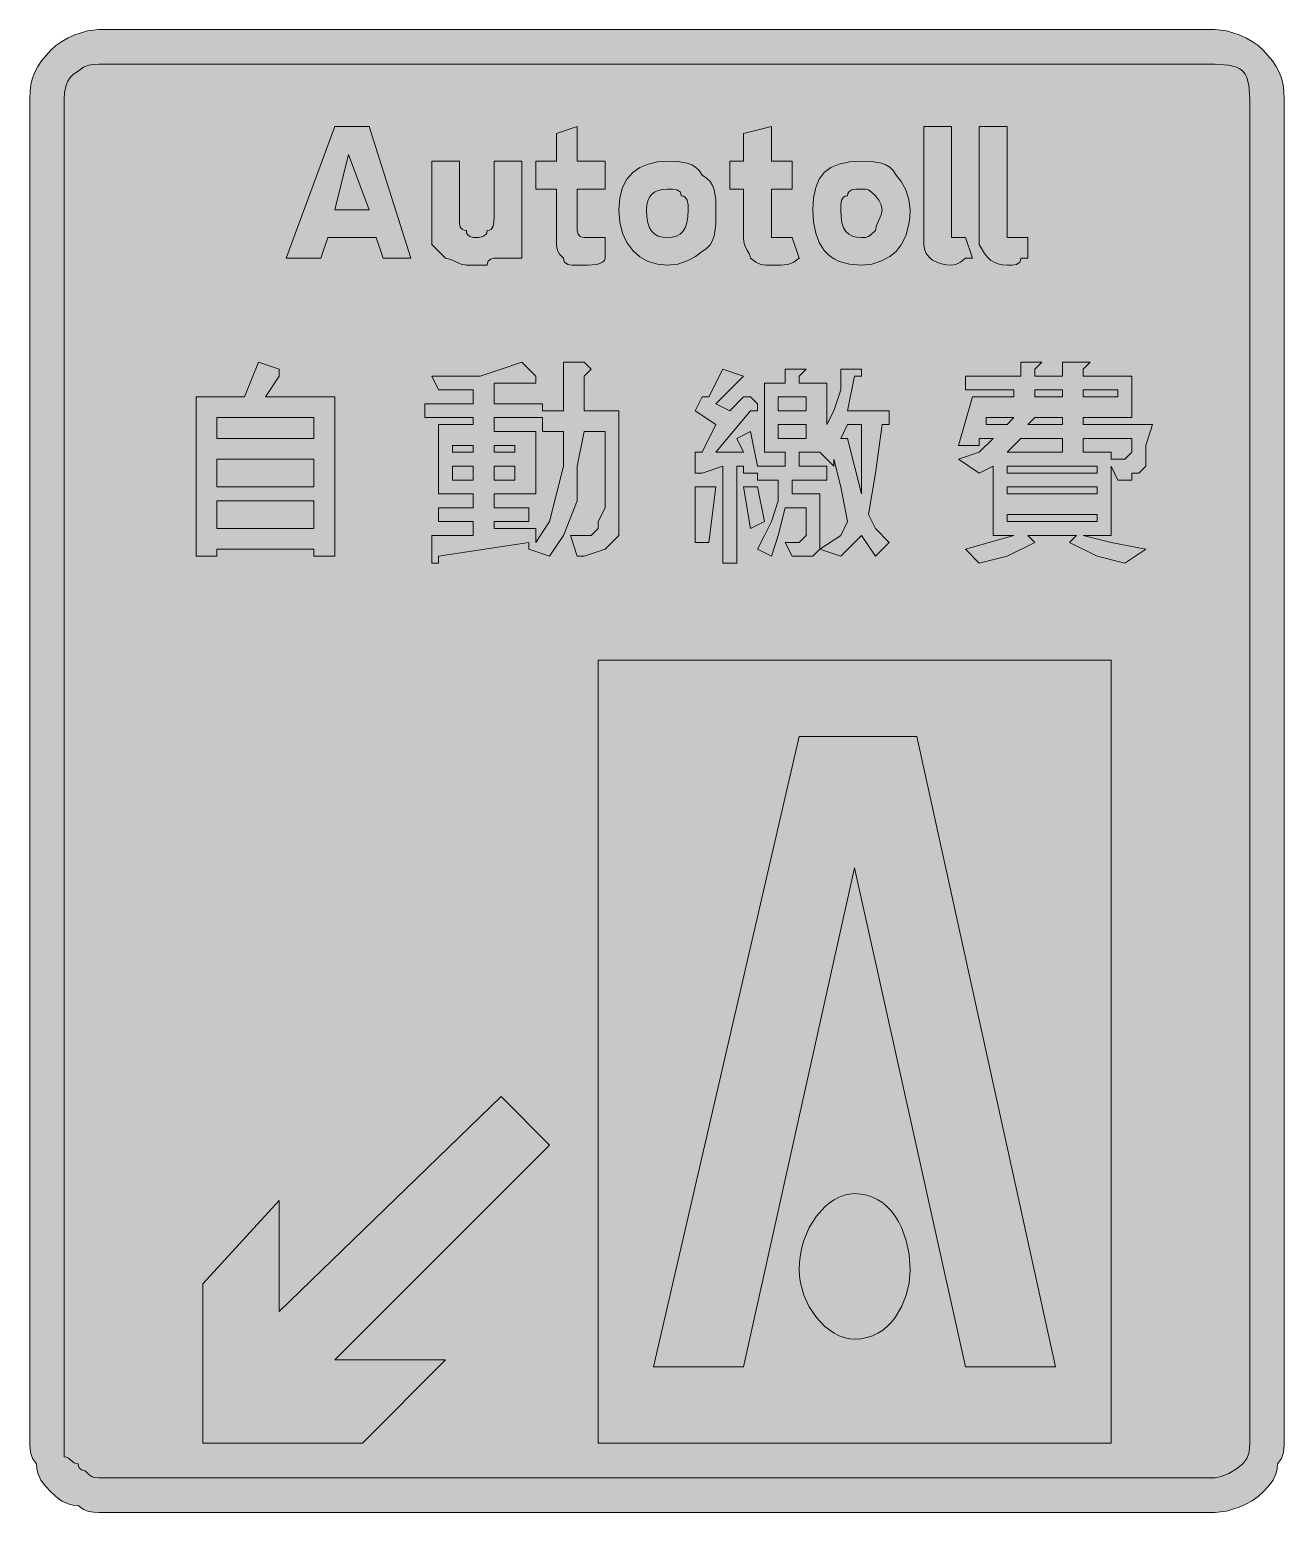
# Model space of a CAD drawing. Header units: metres. Extents: x 175 to 392, y 8 to 264.
import ezdxf

# ---------------------------------------------------------------- set-up
doc = ezdxf.new("R2010")
doc.units = ezdxf.units.M
for name, color, linetype, true_color in [('FILL_BLACK_000000', 7, 'Continuous', 0x000000), ('FILL_ORANGE_D27000', 7, 'Continuous', 0xd27000), ('FILL_WHITE_FFFFFF', 7, 'Continuous', 0xffffff), ('FILL_YELLOW_FFFF00', 7, 'Continuous', 0xffff00)]:
    doc.layers.add(name, color=color, linetype=linetype, true_color=true_color)

msp = doc.modelspace()

# ---------------------------------------------------------------- hatches: boundary and pattern name
at = {"layer": 'FILL_BLACK_000000', "true_color": 0x000000}
h = msp.add_hatch(color=7, dxfattribs=at)
h.dxf.hatch_style = 1
h.paths.add_polyline_path([(380.96, 264.42), (382, 264.25), (384.21, 263.58), (385.33, 263.07), (386.42, 262.45), (387.46, 261.72), (388.41, 260.88), (389.98, 259.06), (390.6, 258.12), (391.11, 257.13), (391.5, 256.09), (391.78, 254.97), (391.95, 253.78), (392.01, 252.48), (392.01, 20.88), (391.99, 19.29), (391.86, 18.03), (391.5, 17), (390.81, 16.08), (390.76, 15.23), (390.6, 14.49), (390.06, 13.23), (389.29, 12.2), (388.41, 11.28), (387.46, 10.44), (386.42, 9.7), (385.33, 9.09), (384.21, 8.58), (382, 7.9), (380.96, 7.74), (380.01, 7.68), (186.81, 7.68), (185.91, 7.7), (185.01, 7.83), (184.11, 8.19), (183.21, 8.88), (182.36, 8.93), (181.62, 9.09), (180.36, 9.63), (179.33, 10.4), (178.41, 11.28), (177.53, 12.2), (176.76, 13.23), (176.22, 14.49), (176.06, 15.23), (176.01, 16.08), (175.32, 17), (174.96, 18.03), (174.83, 19.29), (174.81, 20.88), (174.81, 252.48), (174.87, 253.78), (175.03, 254.97), (175.32, 256.09), (175.71, 257.13), (176.22, 258.12), (176.83, 259.06), (178.41, 260.88), (179.36, 261.72), (180.4, 262.45), (181.49, 263.07), (182.61, 263.58), (184.82, 264.25), (185.86, 264.42), (186.81, 264.48), (380.01, 264.48), (380.96, 264.42)])
h = msp.add_hatch(color=7, dxfattribs=at)
h.dxf.hatch_style = 1
h.paths.add_polyline_path([(234.81, 228.48), (230.01, 228.48), (226.41, 228.48), (225.21, 224.88), (219.21, 224.88), (227.61, 247.68), (230.01, 247.68), (233.61, 247.68), (240.81, 224.88), (236.01, 224.88), (234.81, 228.48)])
h.paths.add_polyline_path([(227.61, 233.28), (230.01, 233.28), (233.61, 233.28), (230.01, 242.88), (227.61, 233.28)], flags=16)
h = msp.add_hatch(color=7, dxfattribs=at)
h.dxf.hatch_style = 1
h.paths.add_polyline_path([(274.41, 241.68), (274.41, 236.88), (269.61, 236.88), (269.61, 229.68), (269.76, 229.08), (270.12, 228.67), (270.41, 228.53), (270.81, 228.48), (272.01, 228.48), (273.21, 228.48), (274.41, 228.48), (274.41, 224.88), (274.3, 224.48), (274, 224.19), (273.52, 223.97), (272.91, 223.83), (271.37, 223.7), (269.61, 223.68), (268.73, 223.7), (267.96, 223.83), (267.42, 224.19), (267.26, 224.48), (267.21, 224.88), (266.52, 225.61), (266.16, 226.23), (266.03, 227.07), (266.01, 228.48), (266.01, 236.88), (262.41, 236.88), (262.41, 241.68), (266.01, 241.68), (266.01, 246.48), (269.61, 247.68), (269.61, 241.68), (274.41, 241.68)])
h = msp.add_hatch(color=7, dxfattribs=at)
h.dxf.hatch_style = 1
h.paths.add_polyline_path([(306.81, 241.68), (306.81, 236.88), (303.21, 236.88), (303.21, 229.68), (303.21, 228.48), (304.41, 228.48), (305.61, 228.48), (306.81, 228.48), (308.01, 224.88), (307.09, 224.19), (306.06, 223.83), (304.8, 223.7), (303.21, 223.68), (302.31, 223.7), (301.41, 223.83), (300.51, 224.19), (299.61, 224.88), (299.42, 225.61), (299.01, 226.23), (298.6, 227.07), (298.46, 227.69), (298.41, 228.48), (298.41, 236.88), (296.01, 236.88), (296.01, 241.68), (298.41, 241.68), (298.41, 246.48), (303.21, 247.68), (303.21, 241.68), (306.81, 241.68)])
h = msp.add_hatch(color=7, dxfattribs=at)
h.dxf.hatch_style = 1
h.paths.add_polyline_path([(334.41, 229.68), (334.41, 228.48), (336.81, 228.48), (338.01, 224.88), (336.81, 224.88), (335.93, 224.19), (335.16, 223.83), (334.41, 223.68), (333.51, 223.74), (332.65, 223.9), (331.84, 224.19), (331.11, 224.58), (330.5, 225.09), (330.02, 225.7), (329.72, 226.44), (329.61, 227.28), (329.61, 228.48), (329.61, 247.68), (334.41, 247.68), (334.41, 229.68)])
h = msp.add_hatch(color=7, dxfattribs=at)
h.dxf.hatch_style = 1
h.paths.add_polyline_path([(344.01, 229.68), (344.01, 228.48), (347.61, 228.48), (347.61, 224.88), (346.41, 224.88), (346.36, 224.48), (346.2, 224.19), (345.66, 223.83), (344.89, 223.7), (344.01, 223.68), (343.16, 223.74), (342.42, 223.9), (341.75, 224.19), (341.16, 224.58), (340.62, 225.09), (340.13, 225.7), (339.21, 227.28), (339.21, 228.48), (339.21, 247.68), (344.01, 247.68), (344.01, 229.68)])
h = msp.add_hatch(color=7, dxfattribs=at)
h.dxf.hatch_style = 1
h.paths.add_polyline_path([(260.01, 241.68), (260.01, 224.88), (255.21, 224.88), (254.61, 224.73), (254.2, 224.37), (254.06, 224.08), (254.01, 223.68), (250.41, 223.68), (249.51, 223.87), (248.61, 224.28), (247.71, 224.69), (246.81, 224.88), (244.41, 227.28), (244.41, 229.68), (244.41, 241.68), (249.21, 241.68), (249.21, 230.88), (249.36, 230.28), (249.72, 229.87), (250.01, 229.73), (250.41, 229.68), (250.46, 229.28), (250.6, 228.99), (251.01, 228.63), (251.61, 228.48), (252.49, 228.5), (253.26, 228.63), (253.8, 228.99), (253.96, 229.28), (254.01, 229.68), (254.41, 229.73), (254.7, 229.89), (255.06, 230.43), (255.19, 231.2), (255.21, 232.08), (255.21, 241.68), (260.01, 241.68)])
h = msp.add_hatch(color=7, dxfattribs=at)
h.dxf.hatch_style = 1
h.paths.add_polyline_path([(293.31, 228.78), (293.02, 227.94), (292.6, 227.2), (292, 226.59), (291.21, 226.08), (290.1, 225.2), (288.66, 224.43), (286.99, 223.89), (285.21, 223.68), (283.47, 223.85), (281.87, 224.34), (280.44, 225.14), (279.21, 226.23), (278.2, 227.61), (277.45, 229.25), (276.97, 231.14), (276.81, 233.28), (276.97, 235.36), (277.45, 237.12), (278.2, 238.57), (279.21, 239.73), (280.44, 240.6), (281.87, 241.21), (283.47, 241.57), (285.21, 241.68), (286.99, 241.64), (288.66, 241.38), (289.42, 241.09), (290.1, 240.67), (290.71, 240.07), (291.21, 239.28), (292, 238.78), (292.6, 238.17), (293.02, 237.49), (293.31, 236.73), (293.57, 235.06), (293.61, 233.28), (293.57, 230.8), (293.31, 228.78)])
h.paths.add_polyline_path([(288.66, 234.93), (288.3, 235.47), (288.01, 235.63), (287.61, 235.68), (287.56, 236.08), (287.4, 236.37), (286.86, 236.73), (286.09, 236.86), (285.21, 236.88), (284.37, 236.82), (283.63, 236.65), (283.02, 236.37), (282.51, 235.98), (282.12, 235.47), (281.83, 234.85), (281.67, 234.12), (281.61, 233.28), (281.67, 232.04), (281.83, 231.01), (282.12, 230.18), (282.51, 229.53), (283.02, 229.05), (283.63, 228.72), (284.37, 228.54), (285.21, 228.48), (286.05, 228.54), (286.78, 228.72), (287.4, 229.05), (287.91, 229.53), (288.3, 230.18), (288.58, 231.01), (288.75, 232.04), (288.81, 233.28), (288.79, 234.16), (288.66, 234.93)], flags=16)
h = msp.add_hatch(color=7, dxfattribs=at)
h.dxf.hatch_style = 1
h.paths.add_polyline_path([(327, 230.8), (326.46, 228.78), (325.69, 227.2), (324.81, 226.08), (323.7, 225.2), (322.26, 224.43), (320.59, 223.89), (318.81, 223.68), (316.73, 223.85), (314.97, 224.34), (314.2, 224.7), (313.52, 225.14), (312.9, 225.65), (312.36, 226.23), (311.49, 227.61), (310.88, 229.25), (310.52, 231.14), (310.41, 233.28), (310.52, 235.36), (310.88, 237.12), (311.49, 238.57), (312.36, 239.73), (313.52, 240.6), (314.97, 241.21), (316.73, 241.57), (318.81, 241.68), (320.59, 241.64), (322.26, 241.38), (323.02, 241.09), (323.7, 240.67), (324.31, 240.07), (324.81, 239.28), (325.69, 238.17), (326.46, 236.73), (327, 235.06), (327.21, 233.28), (327.16, 231.99), (327, 230.8)])
h.paths.add_polyline_path([(321.81, 234.93), (321.21, 235.68), (320.5, 236.37), (320.01, 236.73), (319.52, 236.86), (318.81, 236.88), (317.93, 236.86), (317.16, 236.73), (316.62, 236.37), (316.46, 236.08), (316.41, 235.68), (316.01, 235.63), (315.72, 235.47), (315.36, 234.93), (315.23, 234.16), (315.21, 233.28), (315.27, 232.04), (315.43, 231.01), (315.72, 230.18), (316.11, 229.53), (316.62, 229.05), (317.23, 228.72), (317.97, 228.54), (318.81, 228.48), (319.52, 228.5), (320.01, 228.63), (320.5, 228.99), (321.21, 229.68), (321.4, 230.58), (321.81, 231.48), (322.22, 232.38), (322.41, 233.28), (322.22, 234.16), (321.81, 234.93)], flags=16)
h = msp.add_hatch(color=7, dxfattribs=at)
h.dxf.hatch_style = 1
h.paths.add_polyline_path([(218.01, 205.68), (218.01, 204.48), (215.61, 200.88), (227.61, 200.88), (227.61, 173.28), (224.01, 173.28), (224.01, 174.48), (207.21, 174.48), (207.21, 173.28), (203.61, 173.28), (203.61, 200.88), (212.01, 200.88), (214.41, 206.88), (218.01, 205.68)])
h.paths.add_polyline_path([(207.21, 178.08), (224.01, 178.08), (224.01, 182.88), (207.21, 182.88), (207.21, 178.08)], flags=16)
h.paths.add_polyline_path([(207.21, 197.28), (207.21, 193.68), (224.01, 193.68), (224.01, 197.28), (207.21, 197.28)], flags=16)
h.paths.add_polyline_path([(224.01, 190.08), (207.21, 190.08), (207.21, 185.28), (224.01, 185.28), (224.01, 190.08)], flags=16)
h = msp.add_hatch(color=7, dxfattribs=at)
h.dxf.hatch_style = 1
h.paths.add_polyline_path([(270.81, 198.48), (276.81, 198.48), (276.81, 194.88), (276.81, 180.48), (276.81, 178.08), (276.81, 176.88), (274.41, 174.48), (270.81, 173.28), (269.61, 173.28), (268.41, 176.88), (269.61, 176.88), (272.01, 176.88), (273.21, 178.08), (273.21, 179.28), (274.41, 181.68), (274.41, 194.88), (270.81, 194.88), (269.61, 188.88), (269.61, 182.88), (267.21, 176.88), (264.81, 173.28), (261.21, 174.48), (261.21, 175.68), (245.61, 173.28), (245.61, 172.08), (244.41, 172.08), (244.41, 173.28), (244.41, 174.48), (244.41, 176.88), (251.61, 176.88), (251.61, 179.28), (245.61, 179.28), (245.61, 181.68), (251.61, 181.68), (251.61, 184.08), (245.61, 184.08), (245.61, 196.08), (251.61, 196.08), (251.61, 197.28), (243.21, 197.28), (243.21, 199.68), (251.61, 199.68), (251.61, 202.08), (245.61, 202.08), (244.41, 204.48), (249.21, 204.48), (252.81, 204.48), (256.41, 205.68), (260.01, 206.88), (262.41, 204.48), (262.41, 203.28), (261.21, 203.28), (258.81, 203.28), (255.21, 203.28), (255.21, 199.68), (263.61, 199.68), (263.61, 198.48), (267.21, 198.48), (267.21, 206.88), (270.81, 206.88), (272.01, 205.68), (270.81, 204.48), (270.81, 198.48)])
h.paths.add_polyline_path([(255.21, 181.68), (261.21, 181.68), (261.21, 179.28), (255.21, 179.28), (255.21, 178.08), (262.41, 178.08), (262.41, 175.68), (264.81, 179.28), (266.01, 184.08), (267.21, 188.88), (267.21, 194.88), (263.61, 194.88), (263.61, 197.28), (255.21, 197.28), (255.21, 194.88), (262.41, 194.88), (262.41, 184.08), (255.21, 184.08), (255.21, 181.68)], flags=16)
h.paths.add_polyline_path([(258.81, 186.48), (258.81, 188.88), (255.21, 188.88), (255.21, 186.48), (258.81, 186.48)], flags=16)
h.paths.add_polyline_path([(255.21, 191.28), (258.81, 191.28), (258.81, 192.48), (255.21, 192.48), (255.21, 191.28)], flags=16)
h.paths.add_polyline_path([(248.01, 188.88), (248.01, 186.48), (251.61, 186.48), (251.61, 188.88), (248.01, 188.88)], flags=16)
h.paths.add_polyline_path([(251.61, 192.48), (248.01, 192.48), (248.01, 191.28), (251.61, 191.28), (251.61, 192.48)], flags=16)
h = msp.add_hatch(color=7, dxfattribs=at)
h.dxf.hatch_style = 1
h.paths.add_polyline_path([(306.81, 175.68), (308.01, 175.68), (309.21, 176.88), (309.21, 178.08), (309.21, 179.28), (309.21, 181.68), (305.61, 181.68), (304.41, 176.88), (303.21, 173.28), (300.81, 174.48), (302.01, 176.88), (303.21, 179.28), (304.41, 182.88), (304.41, 186.48), (300.81, 186.48), (300.81, 187.68), (298.41, 187.68), (298.41, 188.88), (297.21, 188.88), (297.21, 172.08), (294.81, 172.08), (294.81, 188.88), (291.21, 187.68), (290.01, 187.68), (290.01, 188.88), (290.01, 191.28), (291.21, 191.28), (293.61, 196.08), (290.01, 198.48), (291.21, 200.88), (292.41, 200.88), (294.81, 205.68), (298.41, 204.48), (293.61, 199.68), (296.01, 198.48), (298.41, 200.88), (299.61, 200.88), (300.81, 199.68), (300.81, 198.48), (299.61, 198.48), (293.61, 191.28), (298.41, 191.28), (297.21, 193.68), (299.61, 194.88), (300.81, 188.88), (305.61, 188.88), (305.61, 191.28), (302.01, 191.28), (302.01, 203.28), (305.61, 203.28), (305.61, 205.68), (308.01, 205.68), (309.21, 205.68), (308.01, 204.48), (308.01, 203.28), (312.81, 203.28), (312.81, 196.08), (314.01, 198.48), (315.21, 202.08), (315.21, 205.68), (317.61, 205.68), (318.81, 205.68), (318.81, 204.48), (317.61, 204.48), (316.41, 198.48), (323.61, 198.48), (323.61, 196.08), (322.41, 196.08), (321.21, 187.68), (320.01, 180.48), (321.21, 178.08), (323.61, 175.68), (321.21, 173.28), (318.81, 176.88), (315.21, 173.28), (311.61, 174.48), (310.41, 173.28), (308.01, 173.28), (306.81, 173.28), (305.61, 175.68), (306.81, 175.68)])
h.paths.add_polyline_path([(315.21, 176.88), (316.41, 179.28), (315.21, 185.28), (314.01, 190.08), (314.01, 188.88), (311.61, 191.28), (308.01, 191.28), (308.01, 188.88), (312.81, 188.88), (312.81, 186.48), (306.81, 186.48), (306.81, 184.08), (311.61, 184.08), (311.61, 179.28), (311.61, 176.88), (311.61, 174.48), (315.21, 176.88)], flags=16)
h.paths.add_polyline_path([(304.41, 198.48), (309.21, 198.48), (309.21, 200.88), (304.41, 200.88), (304.41, 198.48)], flags=16)
h.paths.add_polyline_path([(304.41, 196.08), (304.41, 193.68), (309.21, 193.68), (309.21, 196.08), (304.41, 196.08)], flags=16)
h.paths.add_polyline_path([(316.41, 193.68), (317.61, 188.88), (318.81, 184.08), (318.81, 190.08), (318.81, 196.08), (316.41, 196.08), (315.21, 193.68), (316.41, 193.68)], flags=16)
h = msp.add_hatch(color=7, dxfattribs=at)
h.dxf.hatch_style = 1
h.paths.add_polyline_path([(358.41, 206.88), (357.21, 205.68), (357.21, 204.48), (365.61, 204.48), (365.61, 197.28), (357.21, 197.28), (357.21, 196.08), (369.21, 196.08), (368.01, 192.48), (368.01, 188.88), (366.81, 187.68), (365.61, 187.68), (365.61, 186.48), (363.21, 186.48), (362.01, 188.88), (362.01, 176.88), (357.21, 176.88), (362.01, 175.68), (368.01, 174.48), (364.41, 172.08), (359.61, 173.28), (354.81, 175.68), (356.01, 176.88), (347.61, 176.88), (348.81, 175.68), (344.01, 173.28), (339.21, 172.08), (336.81, 174.48), (345.21, 176.88), (341.61, 176.88), (341.61, 188.88), (339.21, 187.68), (335.61, 190.08), (339.21, 191.28), (341.61, 193.68), (339.21, 193.68), (339.21, 192.48), (335.61, 192.48), (338.01, 200.88), (345.21, 200.88), (345.21, 202.08), (336.81, 202.08), (336.81, 204.48), (346.41, 204.48), (346.41, 206.88), (348.81, 206.88), (350.01, 206.88), (348.81, 205.68), (348.81, 204.48), (353.61, 204.48), (353.61, 206.88), (357.21, 206.88), (358.41, 206.88)])
h.paths.add_polyline_path([(340.41, 197.28), (340.41, 196.08), (344.01, 196.08), (345.21, 197.28), (340.41, 197.28)], flags=16)
h.paths.add_polyline_path([(353.61, 200.88), (353.61, 202.08), (348.81, 202.08), (348.81, 200.88), (353.61, 200.88)], flags=16)
h.paths.add_polyline_path([(353.61, 196.08), (353.61, 197.28), (348.81, 197.28), (347.61, 196.08), (353.61, 196.08)], flags=16)
h.paths.add_polyline_path([(357.21, 202.08), (357.21, 200.88), (363.21, 200.88), (363.21, 202.08), (357.21, 202.08)], flags=16)
h.paths.add_polyline_path([(359.61, 188.88), (344.01, 188.88), (344.01, 187.68), (359.61, 187.68), (359.61, 188.88)], flags=16)
h.paths.add_polyline_path([(353.61, 193.68), (346.41, 193.68), (344.01, 191.28), (353.61, 191.28), (353.61, 193.68)], flags=16)
h.paths.add_polyline_path([(364.41, 190.08), (365.61, 191.28), (365.61, 193.68), (357.21, 193.68), (357.21, 191.28), (362.01, 191.28), (362.01, 190.08), (363.21, 190.08), (364.41, 190.08)], flags=16)
h.paths.add_polyline_path([(344.01, 185.28), (344.01, 184.08), (359.61, 184.08), (359.61, 185.28), (344.01, 185.28)], flags=16)
h.paths.add_polyline_path([(359.61, 180.48), (344.01, 180.48), (344.01, 179.28), (359.61, 179.28), (359.61, 180.48)], flags=16)
h = msp.add_hatch(color=7, dxfattribs=at)
h.dxf.hatch_style = 1
h.paths.add_polyline_path([(292.41, 175.68), (290.01, 175.68), (290.01, 185.28), (293.61, 185.28), (292.41, 175.68)])
h = msp.add_hatch(color=7, dxfattribs=at)
h.dxf.hatch_style = 1
h.paths.add_polyline_path([(302.01, 179.28), (299.61, 178.08), (298.41, 185.28), (300.81, 185.28), (302.01, 179.28)])
h = msp.add_hatch(color=7, dxfattribs=at)
h.dxf.hatch_style = 1
h.paths.add_polyline_path([(264.81, 71.28), (227.61, 34.08), (246.81, 34.08), (232.41, 19.68), (204.81, 19.68), (204.81, 47.28), (218.01, 61.68), (218.01, 42.48), (256.41, 79.68), (264.81, 71.28)])
at = {"layer": 'FILL_ORANGE_D27000', "true_color": 0xd27000}
h = msp.add_hatch(color=7, dxfattribs=at)
h.dxf.hatch_style = 1
h.paths.add_polyline_path([(362.01, 19.68), (273.21, 19.68), (273.21, 155.28), (362.01, 155.28), (362.01, 19.68)])
at = {"layer": 'FILL_WHITE_FFFFFF', "true_color": 0xffffff}
h = msp.add_hatch(color=7, dxfattribs=at)
h.dxf.hatch_style = 1
h.paths.add_polyline_path([(336.81, 32.88), (317.61, 119.28), (298.41, 32.88), (282.81, 32.88), (308.01, 142.08), (328.41, 142.08), (352.41, 32.88), (336.81, 32.88)])
h = msp.add_hatch(color=7, dxfattribs=at)
h.dxf.hatch_style = 1
h.paths.add_polyline_path([(316.71, 37.75), (315.82, 37.95), (314.94, 38.27), (314.08, 38.71), (312.46, 39.89), (311.01, 41.43), (309.78, 43.25), (308.83, 45.27), (308.23, 47.44), (308.07, 48.56), (308.01, 49.68), (308.07, 51.01), (308.23, 52.31), (308.48, 53.57), (308.83, 54.78), (309.78, 57.02), (311.01, 58.98), (312.46, 60.6), (313.26, 61.27), (314.08, 61.83), (314.94, 62.28), (315.82, 62.61), (316.71, 62.81), (317.61, 62.88), (318.71, 62.81), (319.75, 62.61), (320.72, 62.28), (321.64, 61.83), (322.5, 61.27), (323.28, 60.6), (324.01, 59.84), (324.66, 58.98), (325.24, 58.04), (325.75, 57.02), (326.55, 54.78), (327.04, 52.31), (327.21, 49.68), (327.04, 47.44), (326.55, 45.27), (325.75, 43.25), (324.66, 41.43), (324.01, 40.62), (323.28, 39.89), (322.5, 39.25), (321.64, 38.71), (320.72, 38.27), (319.75, 37.95), (318.71, 37.75), (317.61, 37.68), (316.71, 37.75)])
at = {"layer": 'FILL_YELLOW_FFFF00', "true_color": 0xffff00}
h = msp.add_hatch(color=7, dxfattribs=at)
h.dxf.hatch_style = 1
h.paths.add_polyline_path([(382.41, 258.33), (383.72, 257.97), (384.31, 257.68), (384.81, 257.28), (385.21, 256.78), (385.5, 256.19), (385.86, 254.88), (386.01, 252.48), (386.01, 19.68), (385.99, 18.78), (385.86, 17.88), (385.5, 16.98), (384.81, 16.08), (383.72, 15.2), (382.41, 14.43), (381.1, 13.89), (380.01, 13.68), (186.81, 13.68), (186.1, 13.7), (185.61, 13.83), (185.12, 14.19), (184.41, 14.88), (183.81, 15.03), (183.4, 15.39), (183.26, 15.68), (183.21, 16.08), (182.81, 16.13), (182.5, 16.27), (182.01, 16.68), (181.52, 17.09), (181.21, 17.23), (180.81, 17.28), (180.81, 19.68), (180.81, 252.48), (180.85, 253.57), (181.11, 254.88), (181.4, 255.55), (181.82, 256.19), (182.42, 256.78), (183.21, 257.28), (184.11, 257.97), (185.01, 258.33), (185.91, 258.46), (186.81, 258.48), (380.01, 258.48), (382.41, 258.33)])

# ---------------------------------------------------------------- linework, layer by layer
at = {"layer": 'FILL_BLACK_000000', "lineweight": 0, "true_color": 0x000000}
for points in [[(380.96, 264.42), (382, 264.25), (384.21, 263.58), (385.33, 263.07), (386.42, 262.45), (387.46, 261.72), (388.41, 260.88), (389.98, 259.06), (390.6, 258.12), (391.11, 257.13), (391.5, 256.09), (391.78, 254.97), (391.95, 253.78), (392.01, 252.48), (392.01, 20.88), (391.99, 19.29), (391.86, 18.03), (391.5, 17), (390.81, 16.08), (390.76, 15.23), (390.6, 14.49), (390.06, 13.23), (389.29, 12.2), (388.41, 11.28), (387.46, 10.44), (386.42, 9.7), (385.33, 9.09), (384.21, 8.58), (382, 7.9), (380.96, 7.74), (380.01, 7.68), (186.81, 7.68), (185.91, 7.7), (185.01, 7.83), (184.11, 8.19), (183.21, 8.88), (182.36, 8.93), (181.62, 9.09), (180.36, 9.63), (179.33, 10.4), (178.41, 11.28), (177.53, 12.2), (176.76, 13.23), (176.22, 14.49), (176.06, 15.23), (176.01, 16.08), (175.32, 17), (174.96, 18.03), (174.83, 19.29), (174.81, 20.88), (174.81, 252.48), (174.87, 253.78), (175.03, 254.97), (175.32, 256.09), (175.71, 257.13), (176.22, 258.12), (176.83, 259.06), (178.41, 260.88), (179.36, 261.72), (180.4, 262.45), (181.49, 263.07), (182.61, 263.58), (184.82, 264.25), (185.86, 264.42), (186.81, 264.48), (380.01, 264.48)], [(234.81, 228.48), (230.01, 228.48), (226.41, 228.48), (225.21, 224.88), (219.21, 224.88), (227.61, 247.68), (230.01, 247.68), (233.61, 247.68), (240.81, 224.88), (236.01, 224.88)], [(274.41, 241.68), (274.41, 236.88), (269.61, 236.88), (269.61, 229.68), (269.76, 229.08), (270.12, 228.67), (270.41, 228.53), (270.81, 228.48), (272.01, 228.48), (273.21, 228.48), (274.41, 228.48), (274.41, 224.88), (274.3, 224.48), (274, 224.19), (273.52, 223.97), (272.91, 223.83), (271.37, 223.7), (269.61, 223.68), (268.73, 223.7), (267.96, 223.83), (267.42, 224.19), (267.26, 224.48), (267.21, 224.88), (266.52, 225.61), (266.16, 226.23), (266.03, 227.07), (266.01, 228.48), (266.01, 236.88), (262.41, 236.88), (262.41, 241.68), (266.01, 241.68), (266.01, 246.48), (269.61, 247.68), (269.61, 241.68)], [(306.81, 241.68), (306.81, 236.88), (303.21, 236.88), (303.21, 229.68), (303.21, 228.48), (304.41, 228.48), (305.61, 228.48), (306.81, 228.48), (308.01, 224.88), (307.09, 224.19), (306.06, 223.83), (304.8, 223.7), (303.21, 223.68), (302.31, 223.7), (301.41, 223.83), (300.51, 224.19), (299.61, 224.88), (299.42, 225.61), (299.01, 226.23), (298.6, 227.07), (298.46, 227.69), (298.41, 228.48), (298.41, 236.88), (296.01, 236.88), (296.01, 241.68), (298.41, 241.68), (298.41, 246.48), (303.21, 247.68), (303.21, 241.68)], [(334.41, 229.68), (334.41, 228.48), (336.81, 228.48), (338.01, 224.88), (336.81, 224.88), (335.93, 224.19), (335.16, 223.83), (334.41, 223.68), (333.51, 223.74), (332.65, 223.9), (331.84, 224.19), (331.11, 224.58), (330.5, 225.09), (330.02, 225.7), (329.72, 226.44), (329.61, 227.28), (329.61, 228.48), (329.61, 247.68), (334.41, 247.68)], [(344.01, 229.68), (344.01, 228.48), (347.61, 228.48), (347.61, 224.88), (346.41, 224.88), (346.36, 224.48), (346.2, 224.19), (345.66, 223.83), (344.89, 223.7), (344.01, 223.68), (343.16, 223.74), (342.42, 223.9), (341.75, 224.19), (341.16, 224.58), (340.62, 225.09), (340.13, 225.7), (339.21, 227.28), (339.21, 228.48), (339.21, 247.68), (344.01, 247.68)], [(227.61, 233.28), (230.01, 233.28), (233.61, 233.28), (230.01, 242.88)], [(260.01, 241.68), (260.01, 224.88), (255.21, 224.88), (254.61, 224.73), (254.2, 224.37), (254.06, 224.08), (254.01, 223.68), (250.41, 223.68), (249.51, 223.87), (248.61, 224.28), (247.71, 224.69), (246.81, 224.88), (244.41, 227.28), (244.41, 229.68), (244.41, 241.68), (249.21, 241.68), (249.21, 230.88), (249.36, 230.28), (249.72, 229.87), (250.01, 229.73), (250.41, 229.68), (250.46, 229.28), (250.6, 228.99), (251.01, 228.63), (251.61, 228.48), (252.49, 228.5), (253.26, 228.63), (253.8, 228.99), (253.96, 229.28), (254.01, 229.68), (254.41, 229.73), (254.7, 229.89), (255.06, 230.43), (255.19, 231.2), (255.21, 232.08), (255.21, 241.68)], [(293.31, 228.78), (293.02, 227.94), (292.6, 227.2), (292, 226.59), (291.21, 226.08), (290.1, 225.2), (288.66, 224.43), (286.99, 223.89), (285.21, 223.68), (283.47, 223.85), (281.87, 224.34), (280.44, 225.14), (279.21, 226.23), (278.2, 227.61), (277.45, 229.25), (276.97, 231.14), (276.81, 233.28), (276.97, 235.36), (277.45, 237.12), (278.2, 238.57), (279.21, 239.73), (280.44, 240.6), (281.87, 241.21), (283.47, 241.57), (285.21, 241.68), (286.99, 241.64), (288.66, 241.38), (289.42, 241.09), (290.1, 240.67), (290.71, 240.07), (291.21, 239.28), (292, 238.78), (292.6, 238.17), (293.02, 237.49), (293.31, 236.73), (293.57, 235.06), (293.61, 233.28), (293.57, 230.8)], [(327, 230.8), (326.46, 228.78), (325.69, 227.2), (324.81, 226.08), (323.7, 225.2), (322.26, 224.43), (320.59, 223.89), (318.81, 223.68), (316.73, 223.85), (314.97, 224.34), (314.2, 224.7), (313.52, 225.14), (312.9, 225.65), (312.36, 226.23), (311.49, 227.61), (310.88, 229.25), (310.52, 231.14), (310.41, 233.28), (310.52, 235.36), (310.88, 237.12), (311.49, 238.57), (312.36, 239.73), (313.52, 240.6), (314.97, 241.21), (316.73, 241.57), (318.81, 241.68), (320.59, 241.64), (322.26, 241.38), (323.02, 241.09), (323.7, 240.67), (324.31, 240.07), (324.81, 239.28), (325.69, 238.17), (326.46, 236.73), (327, 235.06), (327.21, 233.28), (327.16, 231.99)], [(288.66, 234.93), (288.3, 235.47), (288.01, 235.63), (287.61, 235.68), (287.56, 236.08), (287.4, 236.37), (286.86, 236.73), (286.09, 236.86), (285.21, 236.88), (284.37, 236.82), (283.63, 236.65), (283.02, 236.37), (282.51, 235.98), (282.12, 235.47), (281.83, 234.85), (281.67, 234.12), (281.61, 233.28), (281.67, 232.04), (281.83, 231.01), (282.12, 230.18), (282.51, 229.53), (283.02, 229.05), (283.63, 228.72), (284.37, 228.54), (285.21, 228.48), (286.05, 228.54), (286.78, 228.72), (287.4, 229.05), (287.91, 229.53), (288.3, 230.18), (288.58, 231.01), (288.75, 232.04), (288.81, 233.28), (288.79, 234.16)], [(321.81, 234.93), (321.21, 235.68), (320.5, 236.37), (320.01, 236.73), (319.52, 236.86), (318.81, 236.88), (317.93, 236.86), (317.16, 236.73), (316.62, 236.37), (316.46, 236.08), (316.41, 235.68), (316.01, 235.63), (315.72, 235.47), (315.36, 234.93), (315.23, 234.16), (315.21, 233.28), (315.27, 232.04), (315.43, 231.01), (315.72, 230.18), (316.11, 229.53), (316.62, 229.05), (317.23, 228.72), (317.97, 228.54), (318.81, 228.48), (319.52, 228.5), (320.01, 228.63), (320.5, 228.99), (321.21, 229.68), (321.4, 230.58), (321.81, 231.48), (322.22, 232.38), (322.41, 233.28), (322.22, 234.16)], [(218.01, 205.68), (218.01, 204.48), (215.61, 200.88), (227.61, 200.88), (227.61, 173.28), (224.01, 173.28), (224.01, 174.48), (207.21, 174.48), (207.21, 173.28), (203.61, 173.28), (203.61, 200.88), (212.01, 200.88), (214.41, 206.88)], [(270.81, 198.48), (276.81, 198.48), (276.81, 194.88), (276.81, 180.48), (276.81, 178.08), (276.81, 176.88), (274.41, 174.48), (270.81, 173.28), (269.61, 173.28), (268.41, 176.88), (269.61, 176.88), (272.01, 176.88), (273.21, 178.08), (273.21, 179.28), (274.41, 181.68), (274.41, 194.88), (270.81, 194.88), (269.61, 188.88), (269.61, 182.88), (267.21, 176.88), (264.81, 173.28), (261.21, 174.48), (261.21, 175.68), (245.61, 173.28), (245.61, 172.08), (244.41, 172.08), (244.41, 173.28), (244.41, 174.48), (244.41, 176.88), (251.61, 176.88), (251.61, 179.28), (245.61, 179.28), (245.61, 181.68), (251.61, 181.68), (251.61, 184.08), (245.61, 184.08), (245.61, 196.08), (251.61, 196.08), (251.61, 197.28), (243.21, 197.28), (243.21, 199.68), (251.61, 199.68), (251.61, 202.08), (245.61, 202.08), (244.41, 204.48), (249.21, 204.48), (252.81, 204.48), (256.41, 205.68), (260.01, 206.88), (262.41, 204.48), (262.41, 203.28), (261.21, 203.28), (258.81, 203.28), (255.21, 203.28), (255.21, 199.68), (263.61, 199.68), (263.61, 198.48), (267.21, 198.48), (267.21, 206.88), (270.81, 206.88), (272.01, 205.68), (270.81, 204.48)], [(306.81, 175.68), (308.01, 175.68), (309.21, 176.88), (309.21, 178.08), (309.21, 179.28), (309.21, 181.68), (305.61, 181.68), (304.41, 176.88), (303.21, 173.28), (300.81, 174.48), (302.01, 176.88), (303.21, 179.28), (304.41, 182.88), (304.41, 186.48), (300.81, 186.48), (300.81, 187.68), (298.41, 187.68), (298.41, 188.88), (297.21, 188.88), (297.21, 172.08), (294.81, 172.08), (294.81, 188.88), (291.21, 187.68), (290.01, 187.68), (290.01, 188.88), (290.01, 191.28), (291.21, 191.28), (293.61, 196.08), (290.01, 198.48), (291.21, 200.88), (292.41, 200.88), (294.81, 205.68), (298.41, 204.48), (293.61, 199.68), (296.01, 198.48), (298.41, 200.88), (299.61, 200.88), (300.81, 199.68), (300.81, 198.48), (299.61, 198.48), (293.61, 191.28), (298.41, 191.28), (297.21, 193.68), (299.61, 194.88), (300.81, 188.88), (305.61, 188.88), (305.61, 191.28), (302.01, 191.28), (302.01, 203.28), (305.61, 203.28), (305.61, 205.68), (308.01, 205.68), (309.21, 205.68), (308.01, 204.48), (308.01, 203.28), (312.81, 203.28), (312.81, 196.08), (314.01, 198.48), (315.21, 202.08), (315.21, 205.68), (317.61, 205.68), (318.81, 205.68), (318.81, 204.48), (317.61, 204.48), (316.41, 198.48), (323.61, 198.48), (323.61, 196.08), (322.41, 196.08), (321.21, 187.68), (320.01, 180.48), (321.21, 178.08), (323.61, 175.68), (321.21, 173.28), (318.81, 176.88), (315.21, 173.28), (311.61, 174.48), (310.41, 173.28), (308.01, 173.28), (306.81, 173.28), (305.61, 175.68)], [(358.41, 206.88), (357.21, 205.68), (357.21, 204.48), (365.61, 204.48), (365.61, 197.28), (357.21, 197.28), (357.21, 196.08), (369.21, 196.08), (368.01, 192.48), (368.01, 188.88), (366.81, 187.68), (365.61, 187.68), (365.61, 186.48), (363.21, 186.48), (362.01, 188.88), (362.01, 176.88), (357.21, 176.88), (362.01, 175.68), (368.01, 174.48), (364.41, 172.08), (359.61, 173.28), (354.81, 175.68), (356.01, 176.88), (347.61, 176.88), (348.81, 175.68), (344.01, 173.28), (339.21, 172.08), (336.81, 174.48), (345.21, 176.88), (341.61, 176.88), (341.61, 188.88), (339.21, 187.68), (335.61, 190.08), (339.21, 191.28), (341.61, 193.68), (339.21, 193.68), (339.21, 192.48), (335.61, 192.48), (338.01, 200.88), (345.21, 200.88), (345.21, 202.08), (336.81, 202.08), (336.81, 204.48), (346.41, 204.48), (346.41, 206.88), (348.81, 206.88), (350.01, 206.88), (348.81, 205.68), (348.81, 204.48), (353.61, 204.48), (353.61, 206.88), (357.21, 206.88)], [(304.41, 198.48), (309.21, 198.48), (309.21, 200.88), (304.41, 200.88)], [(353.61, 200.88), (353.61, 202.08), (348.81, 202.08), (348.81, 200.88)], [(357.21, 202.08), (357.21, 200.88), (363.21, 200.88), (363.21, 202.08)], [(207.21, 197.28), (207.21, 193.68), (224.01, 193.68), (224.01, 197.28)], [(255.21, 181.68), (261.21, 181.68), (261.21, 179.28), (255.21, 179.28), (255.21, 178.08), (262.41, 178.08), (262.41, 175.68), (264.81, 179.28), (266.01, 184.08), (267.21, 188.88), (267.21, 194.88), (263.61, 194.88), (263.61, 197.28), (255.21, 197.28), (255.21, 194.88), (262.41, 194.88), (262.41, 184.08), (255.21, 184.08)], [(304.41, 196.08), (304.41, 193.68), (309.21, 193.68), (309.21, 196.08)], [(316.41, 193.68), (317.61, 188.88), (318.81, 184.08), (318.81, 190.08), (318.81, 196.08), (316.41, 196.08), (315.21, 193.68)], [(340.41, 197.28), (340.41, 196.08), (344.01, 196.08), (345.21, 197.28)], [(353.61, 196.08), (353.61, 197.28), (348.81, 197.28), (347.61, 196.08)], [(353.61, 193.68), (346.41, 193.68), (344.01, 191.28), (353.61, 191.28)], [(364.41, 190.08), (365.61, 191.28), (365.61, 193.68), (357.21, 193.68), (357.21, 191.28), (362.01, 191.28), (362.01, 190.08), (363.21, 190.08)], [(224.01, 190.08), (207.21, 190.08), (207.21, 185.28), (224.01, 185.28)], [(251.61, 192.48), (248.01, 192.48), (248.01, 191.28), (251.61, 191.28)], [(255.21, 191.28), (258.81, 191.28), (258.81, 192.48), (255.21, 192.48)], [(315.21, 176.88), (316.41, 179.28), (315.21, 185.28), (314.01, 190.08), (314.01, 188.88), (311.61, 191.28), (308.01, 191.28), (308.01, 188.88), (312.81, 188.88), (312.81, 186.48), (306.81, 186.48), (306.81, 184.08), (311.61, 184.08), (311.61, 179.28), (311.61, 176.88), (311.61, 174.48)], [(248.01, 188.88), (248.01, 186.48), (251.61, 186.48), (251.61, 188.88)], [(258.81, 186.48), (258.81, 188.88), (255.21, 188.88), (255.21, 186.48)], [(359.61, 188.88), (344.01, 188.88), (344.01, 187.68), (359.61, 187.68)], [(292.41, 175.68), (290.01, 175.68), (290.01, 185.28), (293.61, 185.28)], [(302.01, 179.28), (299.61, 178.08), (298.41, 185.28), (300.81, 185.28)], [(344.01, 185.28), (344.01, 184.08), (359.61, 184.08), (359.61, 185.28)], [(207.21, 178.08), (224.01, 178.08), (224.01, 182.88), (207.21, 182.88)], [(359.61, 180.48), (344.01, 180.48), (344.01, 179.28), (359.61, 179.28)], [(264.81, 71.28), (227.61, 34.08), (246.81, 34.08), (232.41, 19.68), (204.81, 19.68), (204.81, 47.28), (218.01, 61.68), (218.01, 42.48), (256.41, 79.68)]]:
    msp.add_lwpolyline(points, close=True, dxfattribs=at)
at = {"layer": 'FILL_ORANGE_D27000', "lineweight": 0, "true_color": 0xd27000}
msp.add_lwpolyline([(362.01, 19.68), (273.21, 19.68), (273.21, 155.28), (362.01, 155.28)], close=True, dxfattribs=at)
at = {"layer": 'FILL_WHITE_FFFFFF', "lineweight": 0, "true_color": 0xd27000}
msp.add_lwpolyline([(336.81, 32.88), (317.61, 119.28), (298.41, 32.88), (282.81, 32.88), (308.01, 142.08), (328.41, 142.08), (352.41, 32.88)], close=True, dxfattribs=at)
at = {"layer": 'FILL_WHITE_FFFFFF', "lineweight": 0, "true_color": 0xffffff}
msp.add_lwpolyline([(316.71, 37.75), (315.82, 37.95), (314.94, 38.27), (314.08, 38.71), (312.46, 39.89), (311.01, 41.43), (309.78, 43.25), (308.83, 45.27), (308.23, 47.44), (308.07, 48.56), (308.01, 49.68), (308.07, 51.01), (308.23, 52.31), (308.48, 53.57), (308.83, 54.78), (309.78, 57.02), (311.01, 58.98), (312.46, 60.6), (313.26, 61.27), (314.08, 61.83), (314.94, 62.28), (315.82, 62.61), (316.71, 62.81), (317.61, 62.88), (318.71, 62.81), (319.75, 62.61), (320.72, 62.28), (321.64, 61.83), (322.5, 61.27), (323.28, 60.6), (324.01, 59.84), (324.66, 58.98), (325.24, 58.04), (325.75, 57.02), (326.55, 54.78), (327.04, 52.31), (327.21, 49.68), (327.04, 47.44), (326.55, 45.27), (325.75, 43.25), (324.66, 41.43), (324.01, 40.62), (323.28, 39.89), (322.5, 39.25), (321.64, 38.71), (320.72, 38.27), (319.75, 37.95), (318.71, 37.75), (317.61, 37.68)], close=True, dxfattribs=at)
at = {"layer": 'FILL_YELLOW_FFFF00', "lineweight": 0, "true_color": 0xffff00}
msp.add_lwpolyline([(382.41, 258.33), (383.72, 257.97), (384.31, 257.68), (384.81, 257.28), (385.21, 256.78), (385.5, 256.19), (385.86, 254.88), (386.01, 252.48), (386.01, 19.68), (385.99, 18.78), (385.86, 17.88), (385.5, 16.98), (384.81, 16.08), (383.72, 15.2), (382.41, 14.43), (381.1, 13.89), (380.01, 13.68), (186.81, 13.68), (186.1, 13.7), (185.61, 13.83), (185.12, 14.19), (184.41, 14.88), (183.81, 15.03), (183.4, 15.39), (183.26, 15.68), (183.21, 16.08), (182.81, 16.13), (182.5, 16.27), (182.01, 16.68), (181.52, 17.09), (181.21, 17.23), (180.81, 17.28), (180.81, 19.68), (180.81, 252.48), (180.85, 253.57), (181.11, 254.88), (181.4, 255.55), (181.82, 256.19), (182.42, 256.78), (183.21, 257.28), (184.11, 257.97), (185.01, 258.33), (185.91, 258.46), (186.81, 258.48), (380.01, 258.48)], close=True, dxfattribs=at)

doc.saveas('drawing.dxf')
